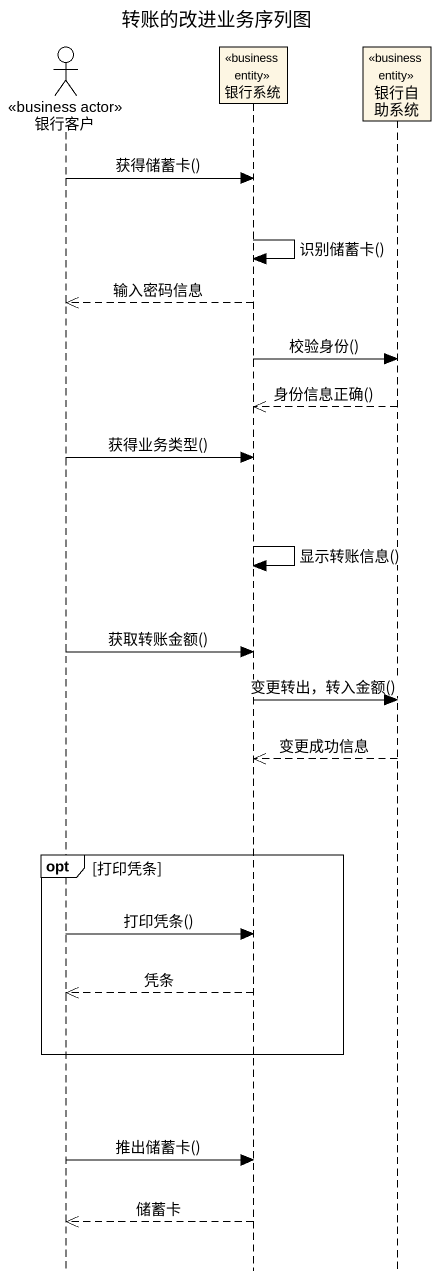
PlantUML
@startuml
title 转账的改进业务序列图
hide footbox
actor 银行客户 <<business actor>>
participant 银行系统 <<business entity>>
participant 银行自助系统 <<business entity>>

银行客户 -> 银行系统 : 获得储蓄卡()
银行系统 -> 银行系统 : 识别储蓄卡()
银行系统 -->> 银行客户 : 输入密码信息
银行系统 -> 银行自助系统 : 校验身份()
银行自助系统 -->> 银行系统 : 身份信息正确()
银行客户 -> 银行系统 : 获得业务类型()
银行系统 -> 银行系统 : 显示转账信息()
银行客户 -> 银行系统 : 获取转账金额()
银行系统 -> 银行自助系统 : 变更转出，转入金额()
银行自助系统 -->> 银行系统 : 变更成功信息
opt 打印凭条
  银行客户 -> 银行系统 : 打印凭条()
  银行系统 -->> 银行客户 : 凭条
end
银行客户 -> 银行系统 : 推出储蓄卡()
银行系统 -->> 银行客户 : 储蓄卡
@enduml
